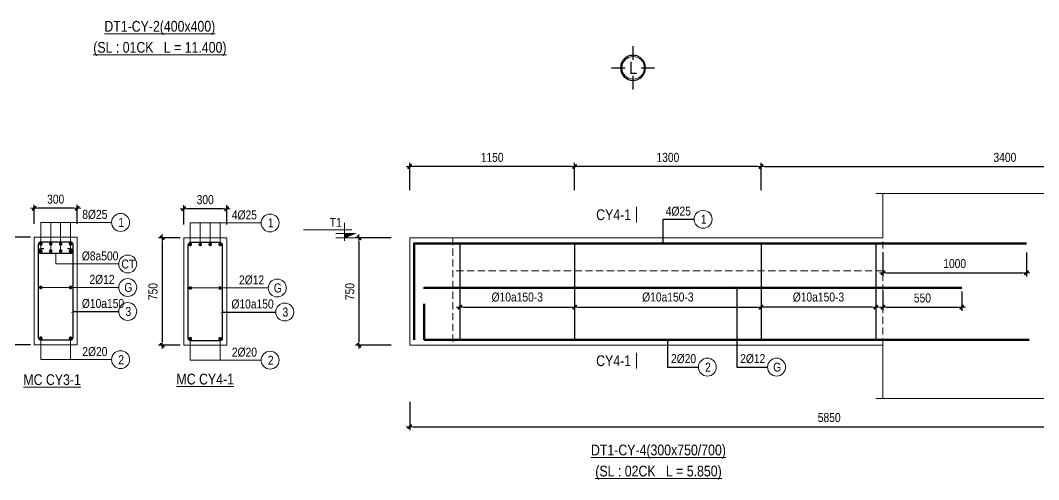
# Model space of a CAD drawing. Header units: millimetres. Extents: x 397144 to 8960116, y 345581 to 674207.
# Drawn here: x 5048503 to 5055603, y 609293 to 612498 of the extents above; entities that cross this region are included whole.
import ezdxf
from ezdxf.enums import TextEntityAlignment as Align

# ---------------------------------------------------------------- set-up
doc = ezdxf.new("R2010")
doc.units = ezdxf.units.MM
doc.header["$PDSIZE"] = -10
doc.linetypes.add('HIDDEN', pattern=[0.375, 0.25, -0.125])
doc.layers.get('0').update_dxf_attribs({"linetype": 'CONTINUOUS'})
doc.layers.get('Defpoints').update_dxf_attribs({"color": 12, "linetype": 'CONTINUOUS'})
for name, color, linetype, lineweight in [('2', 2, 'CONTINUOUS', 20), ('CDAI', 8, 'CONTINUOUS', 30), ('CTHEP', 2, 'CONTINUOUS', 50), ('DBAO', 3, 'CONTINUOUS', 20), ('DGIONG', 4, 'CONTINUOUS', 13), ('KTH', 150, 'CONTINUOUS', 5), ('Net khuat', 8, 'HIDDEN', 13), ('STICK', 1, 'CONTINUOUS', 9), ('TEXT', 7, 'CONTINUOUS', 15)]:
    doc.layers.add(name, color=color, linetype=linetype, lineweight=lineweight)
doc.layers.add('8', color=8, linetype='CONTINUOUS')
doc.layers.add('HATCH', color=7, linetype='CONTINUOUS', lineweight=5, true_color=0x2491ff)
doc.styles.add('HELVECONDENSE', font='VHELVCN_0.TTF')
doc.styles.add('Star-HelCon', font='VHELVCN_0.TTF')
doc.styles.add('TTP-HelCon', font='VHELVCN_0.TTF')
doc.styles.add('VNI-HELVE-CONDENSE', font='VHELVCN_0.TTF')
doc.dimstyles.new('kc-25', dxfattribs={"dimtxt": 62.5, "dimasz": 20, "dimexe": 20, "dimexo": 50, "dimgap": 25, "dimtad": 3, "dimdec": 0, "dimzin": 0, "dimdsep": 46, "dimtxsty": 'VNI-HELVE-CONDENSE', "dimblk": 'DIM', "dimcen": 2.5, "dimclrd": 256, "dimclre": 154, "dimclrt": 7, "dimaunit": 1, "dimadec": 0, "dimazin": 0, "dimtfac": 1, "dimtdec": 0, "dimtix": 1, "dimtmove": 0, "dimatfit": 3, "dimldrblk": 'DOT', "dimfxl": 1, "dimtolj": 1, "dimtzin": 0, "dimarcsym": 0})
doc.dimstyles.new('TTP-25', dxfattribs={"dimscale": 25, "dimtxt": 2.5, "dimasz": 1, "dimexe": 1, "dimexo": 1, "dimgap": 0.09, "dimtad": 0, "dimdec": 4, "dimrnd": 5, "dimzin": 9, "dimdsep": 46, "dimtxsty": 'TTP-HelCon', "dimblk": 'Stick1', "dimcen": 0.09, "dimdle": 1.5, "dimclrd": 256, "dimclre": 256, "dimclrt": 7, "dimadec": 0, "dimazin": 0, "dimtfac": 1, "dimtdec": 4, "dimtmove": 0, "dimatfit": 3, "dimldrblk": '_ArchTick1', "dimfxl": 1, "dimtvp": 1, "dimtolj": 1, "dimtzin": 0, "dimarcsym": 0})

# ---------------------------------------------------------------- blocks, each defined once
blk = doc.blocks.new('dau truc')
blk.add_circle((0, 0), 180)
at = {"layer": '8'}
for p, q in [((0, 127), (0, 345)), ((-127, 0), (-345, 0)), ((345, 0), (127, 0)), ((0, -345), (0, -127))]:
    blk.add_line(p, q, dxfattribs=at)
blk.add_circle((0, 0), 200, dxfattribs=at)
at = {"layer": 'TEXT', "style": 'HELVECONDENSE'}
blk.add_attdef('A', text='', height=233, dxfattribs=at).set_placement((0, 0), align=Align.MIDDLE)
blk = doc.blocks.new('Stick1')
at = {"layer": 'STICK'}
h = blk.add_hatch(color=256, dxfattribs=at)
edge = h.paths.add_edge_path()
edge.add_line((0.3, 0.5), (-0.5, -0.3))
edge.add_arc((-0.4, -0.4), 0.141, 135, 315)
edge.add_line((-0.3, -0.5), (0.5, 0.3))
edge.add_arc((0.4, 0.4), 0.141, 315, 495)
blk.add_line((1, 0), (-1, 0), dxfattribs=at)
blk.add_lwpolyline([(0.3, 0.5), (-0.5, -0.3, 1), (-0.3, -0.5), (0.5, 0.3, 1), (0.3, 0.5, 1)], format="xyb", dxfattribs=at)
blk = doc.blocks.new('*D1275')
at = {"layer": 'Defpoints', "color": 0, "transparency": 16777216}
for p in [(5057068, 611477.4), (5053668, 611288.4), (5057068, 611288.4)]:
    blk.add_point(p, dxfattribs=at)
at = {"layer": 'KTH', "lineweight": -2, "transparency": 16777216}
for p, q in [((5053668, 611313.4), (5053668, 611502.4)), ((5053693, 611477.4), (5057043, 611477.4)), ((5057068, 611313.4), (5057068, 611502.4))]:
    blk.add_line(p, q, dxfattribs=at)
at = {"layer": 'KTH', "lineweight": -2, "transparency": 16777216, "xscale": 25, "yscale": 25, "zscale": 25, "rotation": 180}
blk.add_blockref('Stick1', (5053668, 611477.4), dxfattribs=at)
at = {"layer": 'KTH', "lineweight": -2, "transparency": 16777216, "xscale": 25, "yscale": 25, "zscale": 25}
blk.add_blockref('Stick1', (5057068, 611477.4), dxfattribs=at)
at = {"layer": 'KTH', "color": 7, "transparency": 16777216, "insert": (5055368, 611541.3), "char_height": 62.5, "attachment_point": 5, "style": 'TTP-HelCon'}
blk.add_mtext('\\A1;3400', dxfattribs=at)
blk = doc.blocks.new('_ArchTick1')
at = {"color": 0, "const_width": 3.81}
blk.add_lwpolyline([(-12.7, -12.7), (12.7, 12.7)], dxfattribs=at)
blk = doc.blocks.new('DIM')
h = blk.add_hatch(color=1)
h.paths.add_polyline_path([(0.49, 0.29, 1), (0.29, 0.49), (-0.19, 0), (0.19, 0)])
h.paths.add_polyline_path([(0.19, 0), (-0.19, 0), (-0.49, -0.29, 1), (-0.29, -0.49)])
at = {"color": 9}
for p, q in [((-0.19, 0), (-1.5, 0)), ((0.19, 0), (1.5, 0))]:
    blk.add_line(p, q, dxfattribs=at)
at = {"color": 1}
for p, q in [((-0.49, -0.29), (0.29, 0.49)), ((-0.29, -0.49), (0.49, 0.29)), ((-0.19, 0), (0.19, 0))]:
    blk.add_line(p, q, dxfattribs=at)
blk.add_arc((-0.39, -0.39), 0.138, 135, 315, dxfattribs=at)
blk = doc.blocks.new('*D1276')
at = {"layer": 'Defpoints', "color": 0, "transparency": 16777216}
for p in [(5051218, 609860), (5057068, 609860), (5057068, 609662)]:
    blk.add_point(p, dxfattribs=at)
at = {"layer": 'KTH', "lineweight": -2, "transparency": 16777216}
for p, q in [((5051218, 609835), (5051218, 609637)), ((5057068, 609835), (5057068, 609637)), ((5051243, 609662), (5057043, 609662))]:
    blk.add_line(p, q, dxfattribs=at)
at = {"layer": 'KTH', "lineweight": -2, "transparency": 16777216, "xscale": 25, "yscale": 25, "zscale": 25, "rotation": 180}
blk.add_blockref('Stick1', (5051218, 609662), dxfattribs=at)
at = {"layer": 'KTH', "lineweight": -2, "transparency": 16777216, "xscale": 25, "yscale": 25, "zscale": 25}
blk.add_blockref('Stick1', (5057068, 609662), dxfattribs=at)
at = {"layer": 'KTH', "color": 7, "transparency": 16777216, "insert": (5054143, 609725.9), "char_height": 62.5, "attachment_point": 5, "style": 'TTP-HelCon'}
blk.add_mtext('\\A1;5850', dxfattribs=at)
blk = doc.blocks.new('*D1277')
at = {"layer": 'Defpoints', "color": 0, "transparency": 16777216}
for p in [(5052368, 611477.4), (5052368, 611288.4), (5053668, 611288.4)]:
    blk.add_point(p, dxfattribs=at)
at = {"layer": 'KTH', "lineweight": -2, "transparency": 16777216}
for p, q in [((5052368, 611313.4), (5052368, 611502.4)), ((5053643, 611477.4), (5052393, 611477.4)), ((5053668, 611313.4), (5053668, 611502.4))]:
    blk.add_line(p, q, dxfattribs=at)
at = {"layer": 'KTH', "lineweight": -2, "transparency": 16777216, "xscale": 25, "yscale": 25, "zscale": 25, "rotation": 180}
blk.add_blockref('Stick1', (5052368, 611477.4), dxfattribs=at)
at = {"layer": 'KTH', "lineweight": -2, "transparency": 16777216, "xscale": 25, "yscale": 25, "zscale": 25}
blk.add_blockref('Stick1', (5053668, 611477.4), dxfattribs=at)
at = {"layer": 'KTH', "color": 7, "transparency": 16777216, "insert": (5053018, 611541.3), "char_height": 62.5, "attachment_point": 5, "style": 'TTP-HelCon'}
blk.add_mtext('\\A1;1300', dxfattribs=at)
blk = doc.blocks.new('*D1278')
at = {"layer": 'Defpoints', "color": 0, "transparency": 16777216}
for p in [(5051218, 611477.4), (5051218, 611288.4), (5052368, 611288.4)]:
    blk.add_point(p, dxfattribs=at)
at = {"layer": 'KTH', "lineweight": -2, "transparency": 16777216}
for p, q in [((5051218, 611313.4), (5051218, 611502.4)), ((5052343, 611477.4), (5051243, 611477.4)), ((5052368, 611313.4), (5052368, 611502.4))]:
    blk.add_line(p, q, dxfattribs=at)
at = {"layer": 'KTH', "lineweight": -2, "transparency": 16777216, "xscale": 25, "yscale": 25, "zscale": 25, "rotation": 180}
blk.add_blockref('Stick1', (5051218, 611477.4), dxfattribs=at)
at = {"layer": 'KTH', "lineweight": -2, "transparency": 16777216, "xscale": 25, "yscale": 25, "zscale": 25}
blk.add_blockref('Stick1', (5052368, 611477.4), dxfattribs=at)
at = {"layer": 'KTH', "color": 7, "transparency": 16777216, "insert": (5051793, 611541.3), "char_height": 62.5, "attachment_point": 5, "style": 'TTP-HelCon'}
blk.add_mtext('\\A1;1150', dxfattribs=at)
blk = doc.blocks.new('*D1279')
at = {"layer": 'Defpoints', "color": 0, "transparency": 16777216}
for p in [(5053668, 610636), (5054468, 610636), (5053668, 610496)]:
    blk.add_point(p, dxfattribs=at)
at = {"layer": 'KTH', "lineweight": -2, "transparency": 16777216}
for p, q in [((5053668, 610611), (5053668, 610471)), ((5054468, 610611), (5054468, 610471)), ((5054443, 610496), (5053693, 610496))]:
    blk.add_line(p, q, dxfattribs=at)
at = {"layer": 'KTH', "lineweight": -2, "transparency": 16777216, "xscale": 25, "yscale": 25, "zscale": 25, "rotation": 180}
blk.add_blockref('Stick1', (5053668, 610496), dxfattribs=at)
at = {"layer": 'KTH', "lineweight": -2, "transparency": 16777216, "xscale": 25, "yscale": 25, "zscale": 25}
blk.add_blockref('Stick1', (5054468, 610496), dxfattribs=at)
at = {"layer": 'KTH', "color": 7, "transparency": 16777216, "insert": (5054068, 610565.9), "char_height": 62.5, "attachment_point": 5, "style": 'TTP-HelCon'}
blk.add_mtext('\\A1;Þ10a150-3', dxfattribs=at)
blk = doc.blocks.new('*D1280')
at = {"layer": 'Defpoints', "color": 0, "transparency": 16777216}
for p in [(5052368, 610636), (5053668, 610636), (5053668, 610496)]:
    blk.add_point(p, dxfattribs=at)
at = {"layer": 'KTH', "lineweight": -2, "transparency": 16777216}
for p, q in [((5052368, 610611), (5052368, 610471)), ((5053668, 610611), (5053668, 610471)), ((5052393, 610496), (5053643, 610496))]:
    blk.add_line(p, q, dxfattribs=at)
at = {"layer": 'KTH', "lineweight": -2, "transparency": 16777216, "xscale": 25, "yscale": 25, "zscale": 25, "rotation": 180}
blk.add_blockref('Stick1', (5052368, 610496), dxfattribs=at)
at = {"layer": 'KTH', "lineweight": -2, "transparency": 16777216, "xscale": 25, "yscale": 25, "zscale": 25}
blk.add_blockref('Stick1', (5053668, 610496), dxfattribs=at)
at = {"layer": 'KTH', "color": 7, "transparency": 16777216, "insert": (5053018, 610565.9), "char_height": 62.5, "attachment_point": 5, "style": 'TTP-HelCon'}
blk.add_mtext('\\A1;Þ10a150-3', dxfattribs=at)
blk = doc.blocks.new('*D1281')
at = {"layer": 'Defpoints', "color": 0, "transparency": 16777216}
for p in [(5051568, 610636), (5052368, 610636), (5052368, 610496)]:
    blk.add_point(p, dxfattribs=at)
at = {"layer": 'KTH', "lineweight": -2, "transparency": 16777216}
for p, q in [((5051568, 610611), (5051568, 610471)), ((5052368, 610611), (5052368, 610471)), ((5051593, 610496), (5052343, 610496))]:
    blk.add_line(p, q, dxfattribs=at)
at = {"layer": 'KTH', "lineweight": -2, "transparency": 16777216, "xscale": 25, "yscale": 25, "zscale": 25, "rotation": 180}
blk.add_blockref('Stick1', (5051568, 610496), dxfattribs=at)
at = {"layer": 'KTH', "lineweight": -2, "transparency": 16777216, "xscale": 25, "yscale": 25, "zscale": 25}
blk.add_blockref('Stick1', (5052368, 610496), dxfattribs=at)
at = {"layer": 'KTH', "color": 7, "transparency": 16777216, "insert": (5051968, 610565.9), "char_height": 62.5, "attachment_point": 5, "style": 'TTP-HelCon'}
blk.add_mtext('\\A1;Þ10a150-3', dxfattribs=at)
blk = doc.blocks.new('*D1282')
at = {"layer": 'Defpoints', "color": 0, "transparency": 16777216}
for p in [(5054518, 610902), (5055518, 610902), (5055518, 610736)]:
    blk.add_point(p, dxfattribs=at)
at = {"layer": 'KTH', "lineweight": -2, "transparency": 16777216}
for p, q in [((5054518, 610877), (5054518, 610711)), ((5055518, 610877), (5055518, 610711)), ((5054543, 610736), (5055493, 610736))]:
    blk.add_line(p, q, dxfattribs=at)
at = {"layer": 'KTH', "lineweight": -2, "transparency": 16777216, "xscale": 25, "yscale": 25, "zscale": 25, "rotation": 180}
blk.add_blockref('Stick1', (5054518, 610736), dxfattribs=at)
at = {"layer": 'KTH', "lineweight": -2, "transparency": 16777216, "xscale": 25, "yscale": 25, "zscale": 25}
blk.add_blockref('Stick1', (5055518, 610736), dxfattribs=at)
at = {"layer": 'KTH', "color": 7, "transparency": 16777216, "insert": (5055018, 610799.9), "char_height": 62.5, "attachment_point": 5, "style": 'TTP-HelCon'}
blk.add_mtext('\\A1;1000', dxfattribs=at)
blk = doc.blocks.new('*D1283')
at = {"layer": 'Defpoints', "color": 0, "transparency": 16777216}
for p in [(5051114.3, 610980), (5050864.3, 610230), (5051114.3, 610230)]:
    blk.add_point(p, dxfattribs=at)
at = {"layer": 'KTH', "lineweight": -2, "transparency": 16777216}
for p, q in [((5051089.3, 610980), (5050839.3, 610980)), ((5050864.3, 610955), (5050864.3, 610255)), ((5051089.3, 610230), (5050839.3, 610230))]:
    blk.add_line(p, q, dxfattribs=at)
at = {"layer": 'KTH', "lineweight": -2, "transparency": 16777216, "xscale": 25, "yscale": 25, "zscale": 25}
for p, rotation in [((5050864.3, 610980), 90), ((5050864.3, 610230), 270)]:
    blk.add_blockref('Stick1', p, dxfattribs=dict(at, rotation=rotation))
at = {"layer": 'KTH', "color": 7, "transparency": 16777216, "insert": (5050800.4, 610605), "char_height": 62.5, "attachment_point": 5, "rotation": 90, "style": 'TTP-HelCon'}
blk.add_mtext('\\A1;750', dxfattribs=at)
blk = doc.blocks.new('CODE')
at = {"layer": 'DBAO'}
for p, q in [((-62.5, -20), (-62.5, 105)), ((-62.5, 0), (-137.5, 30)), ((-137.5, 30), (0, 30)), ((-137.5, 0), (0, 0)), ((-112.5, 55), (223.6, 55))]:
    blk.add_line(p, q, dxfattribs=at)
at = {"layer": 'HATCH', "color": 1}
blk.add_solid([(-62.5, 0), (-137.5, 30), (-62.5, 30)], dxfattribs=at)
blk = doc.blocks.new('*D1284')
at = {"layer": 'Defpoints', "color": 0, "transparency": 16777216}
for p in [(5054518, 610630), (5055068, 610630), (5055068, 610496)]:
    blk.add_point(p, dxfattribs=at)
at = {"layer": 'KTH', "lineweight": -2, "transparency": 16777216}
for p, q in [((5054518, 610605), (5054518, 610471)), ((5055068, 610605), (5055068, 610471)), ((5054543, 610496), (5055043, 610496))]:
    blk.add_line(p, q, dxfattribs=at)
at = {"layer": 'KTH', "lineweight": -2, "transparency": 16777216, "xscale": 25, "yscale": 25, "zscale": 25, "rotation": 180}
blk.add_blockref('Stick1', (5054518, 610496), dxfattribs=at)
at = {"layer": 'KTH', "lineweight": -2, "transparency": 16777216, "xscale": 25, "yscale": 25, "zscale": 25}
blk.add_blockref('Stick1', (5055068, 610496), dxfattribs=at)
at = {"layer": 'KTH', "color": 7, "transparency": 16777216, "insert": (5054793, 610559.9), "char_height": 62.5, "attachment_point": 5, "style": 'TTP-HelCon'}
blk.add_mtext('\\A1;550', dxfattribs=at)
blk = doc.blocks.new('MC')
at = {"layer": 'CTHEP', "const_width": 10}
blk.add_lwpolyline([(0, 150), (0, 0)], dxfattribs=at)
at = {"layer": 'TEXT', "style": 'TTP-HelCon'}
blk.add_attdef('A', text='', height=100, dxfattribs=at).set_placement((-50, 25.5), align=Align.RIGHT)
blk = doc.blocks.new('*D1334')
at = {"layer": 'Defpoints', "color": 0, "ltscale": 500, "transparency": 16777216}
for p in [(5049642.1, 611182.3), (5049642.1, 611049), (5049942.1, 611049)]:
    blk.add_point(p, dxfattribs=at)
at = {"layer": 'KTH', "lineweight": -2, "ltscale": 500, "transparency": 16777216}
for p, q in [((5049642.1, 611074), (5049642.1, 611207.3)), ((5049917.1, 611182.3), (5049667.1, 611182.3)), ((5049942.1, 611074), (5049942.1, 611207.3))]:
    blk.add_line(p, q, dxfattribs=at)
at = {"layer": 'KTH', "lineweight": -2, "ltscale": 500, "transparency": 16777216, "xscale": 25, "yscale": 25, "zscale": 25, "rotation": 180}
blk.add_blockref('Stick1', (5049642.1, 611182.3), dxfattribs=at)
at = {"layer": 'KTH', "lineweight": -2, "ltscale": 500, "transparency": 16777216, "xscale": 25, "yscale": 25, "zscale": 25}
blk.add_blockref('Stick1', (5049942.1, 611182.3), dxfattribs=at)
at = {"layer": 'KTH', "color": 7, "ltscale": 500, "transparency": 16777216, "insert": (5049792.1, 611246.1), "char_height": 62.5, "attachment_point": 5, "style": 'TTP-HelCon'}
blk.add_mtext('\\A1;300', dxfattribs=at)
blk = doc.blocks.new('*D1335')
at = {"layer": 'Defpoints', "color": 0, "ltscale": 500, "transparency": 16777216}
for p in [(5049642.1, 610980), (5049492.3, 610230), (5049642.1, 610230)]:
    blk.add_point(p, dxfattribs=at)
at = {"layer": 'KTH', "lineweight": -2, "ltscale": 500, "transparency": 16777216}
for p, q in [((5049617.1, 610980), (5049467.3, 610980)), ((5049492.3, 610955), (5049492.3, 610255)), ((5049617.1, 610230), (5049467.3, 610230))]:
    blk.add_line(p, q, dxfattribs=at)
at = {"layer": 'KTH', "lineweight": -2, "ltscale": 500, "transparency": 16777216, "xscale": 25, "yscale": 25, "zscale": 25}
for p, rotation in [((5049492.3, 610980), 90), ((5049492.3, 610230), 270)]:
    blk.add_blockref('Stick1', p, dxfattribs=dict(at, rotation=rotation))
at = {"layer": 'KTH', "color": 7, "ltscale": 500, "transparency": 16777216, "insert": (5049428.4, 610605), "char_height": 62.5, "attachment_point": 5, "rotation": 90, "style": 'TTP-HelCon'}
blk.add_mtext('\\A1;750', dxfattribs=at)
blk = doc.blocks.new('*D8789')
at = {"layer": 'Defpoints', "color": 0, "ltscale": 500, "transparency": 16777216}
for p in [(5048599.5, 611186.1), (5048599.5, 611052.9), (5048899.5, 611052.9)]:
    blk.add_point(p, dxfattribs=at)
at = {"layer": 'KTH', "lineweight": -2, "ltscale": 500, "transparency": 16777216}
for p, q in [((5048599.5, 611077.9), (5048599.5, 611211.1)), ((5048874.5, 611186.1), (5048624.5, 611186.1)), ((5048899.5, 611077.9), (5048899.5, 611211.1))]:
    blk.add_line(p, q, dxfattribs=at)
at = {"layer": 'KTH', "lineweight": -2, "ltscale": 500, "transparency": 16777216, "xscale": 25, "yscale": 25, "zscale": 25, "rotation": 180}
blk.add_blockref('Stick1', (5048599.5, 611186.1), dxfattribs=at)
at = {"layer": 'KTH', "lineweight": -2, "ltscale": 500, "transparency": 16777216, "xscale": 25, "yscale": 25, "zscale": 25}
blk.add_blockref('Stick1', (5048899.5, 611186.1), dxfattribs=at)
at = {"layer": 'KTH', "color": 7, "ltscale": 500, "transparency": 16777216, "insert": (5048749.5, 611249.9), "char_height": 62.5, "attachment_point": 5, "style": 'TTP-HelCon'}
blk.add_mtext('\\A1;300', dxfattribs=at)
blk = doc.blocks.new('*D8790')
at = {"layer": 'Defpoints', "color": 0, "ltscale": 500, "transparency": 16777216}
for p in [(5048599.5, 610983.9), (5048449.6, 610233.9), (5048599.5, 610233.9)]:
    blk.add_point(p, dxfattribs=at)
at = {"layer": 'KTH', "lineweight": -2, "ltscale": 500, "transparency": 16777216}
for p, q in [((5048574.5, 610983.9), (5048424.6, 610983.9)), ((5048449.6, 610958.9), (5048449.6, 610258.9)), ((5048574.5, 610233.9), (5048424.6, 610233.9))]:
    blk.add_line(p, q, dxfattribs=at)
at = {"layer": 'KTH', "lineweight": -2, "ltscale": 500, "transparency": 16777216, "xscale": 25, "yscale": 25, "zscale": 25}
for p, rotation in [((5048449.6, 610983.9), 90), ((5048449.6, 610233.9), 270)]:
    blk.add_blockref('Stick1', p, dxfattribs=dict(at, rotation=rotation))
at = {"layer": 'KTH', "color": 7, "ltscale": 500, "transparency": 16777216, "insert": (5048385.8, 610608.9), "char_height": 62.5, "attachment_point": 5, "rotation": 90, "style": 'TTP-HelCon'}
blk.add_mtext('\\A1;750', dxfattribs=at)

msp = doc.modelspace()

# ---------------------------------------------------------------- linework, layer by layer
at = {"layer": 'CDAI', "ltscale": 52.5}
for p, q in [((5051567.96449, 610941.02748), (5051567.96449, 610269.02748)), ((5052367.96449, 610941.02748), (5052367.96449, 610269.02748)), ((5053667.96449, 610941.02748), (5053667.96449, 610269.02748)), ((5054467.96449, 610941.02748), (5054467.96449, 610269.02748))]:
    msp.add_line(p, q, dxfattribs=at)
at = {"layer": 'CDAI'}
for points in [[(5048649.45412, 610952.60605), (5048849.45412, 610952.60605, -0.4142135624), (5048868.20412, 610933.85605), (5048868.20412, 610283.85605, -0.4142135624), (5048849.45412, 610265.10605), (5048649.45412, 610265.10605, -0.4142135624), (5048630.70412, 610283.85605), (5048630.70412, 610933.85605, -0.4142135624)], [(5049692.11278, 610948.77748), (5049892.11278, 610948.77748, -0.4142135624), (5049910.86278, 610930.02748), (5049910.86278, 610280.02748, -0.4142135624), (5049892.11278, 610261.27748), (5049692.11278, 610261.27748, -0.4142135624), (5049673.36278, 610280.02748), (5049673.36278, 610930.02748, -0.4142135624)]]:
    msp.add_lwpolyline(points, format="xyb", close=True, dxfattribs=at)
msp.add_lwpolyline([(5048667.62411, 610902.60605), (5048645.70412, 610902.60605, 0.4142135624), (5048630.70412, 610887.60605), (5048630.70412, 610887.60605, 0.4142135624), (5048645.70412, 610872.60605), (5048853.20412, 610872.60605, 0.4142135624), (5048868.20412, 610887.60605), (5048868.20412, 610887.60605, 0.4142135624), (5048853.20412, 610902.60605), (5048831.28413, 610902.60605)], format="xyb", dxfattribs=at)
at = {"layer": 'CTHEP'}
msp.add_line((5051317.96449, 610269.02748), (5051317.96449, 610519.02748), dxfattribs=at)
at = {"layer": 'CTHEP', "const_width": 12.5}
for points in [[(5048639.45412, 610937.60605, 1), (5048651.95412, 610937.60605, 1)], [(5048639.45412, 610887.60605, 1), (5048651.95412, 610887.60605, 1)], [(5048708.62079, 610937.60605, 1), (5048721.12079, 610937.60605, 1)], [(5048708.62079, 610887.60605, 1), (5048721.12079, 610887.60605, 1)], [(5048777.78745, 610937.60605, 1), (5048790.28745, 610937.60605, 1)], [(5048777.78745, 610887.60605, 1), (5048790.28745, 610887.60605, 1)], [(5048846.95412, 610937.60605, 1), (5048859.45412, 610937.60605, 1)], [(5048846.95412, 610887.60605, 1), (5048859.45412, 610887.60605, 1)], [(5049682.11278, 610933.77748, 1), (5049694.61278, 610933.77748, 1)], [(5049751.27945, 610933.77748, 1), (5049763.77945, 610933.77748, 1)], [(5049820.44611, 610933.77748, 1), (5049832.94611, 610933.77748, 1)], [(5049889.61278, 610933.77748, 1), (5049902.11278, 610933.77748, 1)], [(5048639.45412, 610633.85605, 1), (5048651.95412, 610633.85605, 1)], [(5048846.95412, 610633.85605, 1), (5048859.45412, 610633.85605, 1)], [(5049682.11278, 610630.02748, 1), (5049694.61278, 610630.02748, 1)], [(5049889.61278, 610630.02748, 1), (5049902.11278, 610630.02748, 1)], [(5048639.45412, 610280.10605, 1), (5048651.95412, 610280.10605, 1)], [(5048846.95412, 610280.10605, 1), (5048859.45412, 610280.10605, 1)], [(5049682.11278, 610276.27748, 1), (5049694.61278, 610276.27748, 1)], [(5049889.61278, 610276.27748, 1), (5049902.11278, 610276.27748, 1)]]:
    msp.add_lwpolyline(points, format="xyb", close=True, dxfattribs=at)
at = {"layer": 'CTHEP'}
for points in [[(5055517.96449, 610941.02748), (5051247.96449, 610941.02748), (5051247.96449, 610269.02748)], [(5055538.22265, 610269.02748), (5051317.96449, 610269.02748)]]:
    msp.add_lwpolyline(points, dxfattribs=at)
msp.add_lwpolyline([(5055067.96449, 610630.02748), (5051317.96449, 610630.02748), (5051317.96449, 610630.02748)], close=True, dxfattribs=at)
at = {"layer": 'DBAO'}
for points in [[(5054517.96449, 611288.42182), (5054517.96449, 610980.02748), (5051517.96449, 610980.02748), (5051217.96449, 610980.02748)], [(5051217.96449, 610980.02748), (5051217.96449, 610980.02748), (5051217.96449, 610980.02748), (5051217.96449, 610230.02748), (5051217.96449, 610230.02748), (5051217.96449, 610230.02748)], [(5054517.96449, 609860.02748), (5054517.96449, 610230.02748), (5051517.96449, 610230.02748), (5051217.96449, 610230.02748)]]:
    msp.add_lwpolyline(points, dxfattribs=at)
at = {"layer": 'DBAO', "flags": 128}
for points in [[(5048599.45412, 610983.85605), (5048899.45412, 610983.85605)], [(5048899.45412, 610983.85605), (5048899.45412, 610233.85605), (5048599.45412, 610233.85605), (5048599.45412, 610983.85605)], [(5049642.11278, 610980.02748), (5049942.11278, 610980.02748)], [(5049942.11278, 610980.02748), (5049942.11278, 610230.02748), (5049642.11278, 610230.02748), (5049642.11278, 610980.02748)]]:
    msp.add_lwpolyline(points, dxfattribs=at)
at = {"layer": 'DGIONG'}
for p, q in [((5048645.70412, 610887.60605), (5048645.70412, 611087.60605)), ((5048645.70412, 611087.60605), (5049139.45412, 611087.60605)), ((5048714.87079, 611087.60605), (5048714.87079, 610887.60605)), ((5048784.03745, 611087.60605), (5048784.03745, 610887.60605)), ((5048853.20412, 610887.60605), (5048853.20412, 611087.60605)), ((5049688.36278, 610933.77748), (5049688.36278, 611083.77748)), ((5049688.36278, 611083.77748), (5050182.11278, 611083.77748)), ((5049757.52945, 611083.77748), (5049757.52945, 610933.77748)), ((5049826.69611, 611083.77748), (5049826.69611, 610933.77748)), ((5049895.86278, 610933.77748), (5049895.86278, 611083.77748)), ((5048749.45412, 610872.60605), (5048749.45412, 610797.60605)), ((5048749.45412, 610797.60605), (5049189.45412, 610797.60605)), ((5048645.70412, 610633.85605), (5049189.45412, 610633.85605)), ((5049688.36278, 610630.02748), (5050232.11278, 610630.02748)), ((5048645.70412, 610130.10605), (5048645.70412, 610280.10605)), ((5048853.20412, 610130.10605), (5048853.20412, 610280.10605)), ((5049688.36278, 610126.27748), (5049688.36278, 610276.27748)), ((5049895.86278, 610126.27748), (5049895.86278, 610276.27748)), ((5048645.70412, 610130.10605), (5049139.45412, 610130.10605)), ((5049688.36278, 610126.27748), (5050182.11278, 610126.27748))]:
    msp.add_line(p, q, dxfattribs=at)
for points in [[(5057117.96449, 611288.42182), (5055842.96449, 611288.42182), (5055842.96449, 611338.42182), (5055742.96449, 611238.42182), (5055742.96449, 611288.42182), (5054467.96449, 611288.42182)], [(5057117.96449, 609860.02748), (5055842.96449, 609860.02748), (5055842.96449, 609910.02748), (5055742.96449, 609810.02748), (5055742.96449, 609860.02748), (5054467.96449, 609860.02748)]]:
    msp.add_lwpolyline(points, dxfattribs=at)
for centre in [(5049201.95412, 611087.60605), (5050244.61278, 611083.77748), (5053263.6248, 611109.53659), (5049251.95412, 610797.60605), (5049251.95412, 610633.85605), (5050294.61278, 610630.02748), (5049251.91614, 610466.20809), (5050346.73198, 610462.37952), (5049201.95412, 610130.10605), (5050244.61278, 610126.27748), (5053293.48589, 610077.98322), (5053775.98589, 610077.98322)]:
    msp.add_circle(centre, 62.5, dxfattribs=at)
at = {"layer": 'Net khuat', "ltscale": 200}
for p, q in [((5051517.96449, 610980.02748), (5051517.96449, 610230.02748)), ((5054517.96449, 610230.02748), (5054517.96449, 610980.02748)), ((5054517.96449, 610750.02748), (5051517.96449, 610750.02748))]:
    msp.add_line(p, q, dxfattribs=at)

# ---------------------------------------------------------------- block references
at = {"xscale": 0.75, "yscale": 0.75, "zscale": 0.75}
for p in [(5052799.17221, 611084.83959), (5052799.17221, 610066.08707)]:
    msp.add_blockref('MC', p, dxfattribs=at).add_auto_attribs({'A': 'CY4-1'})
at = {"layer": '2', "ltscale": 300}
ref = msp.add_blockref('dau truc', (5052775.33496, 612166.31222), dxfattribs=dict(at, xscale=-0.4367131292819977, yscale=0.4367131292819977, zscale=0.4367131294857245))
ref.add_attrib('A', 'L', dxfattribs={"layer": 'TEXT', "height": 87.5, "style": 'HELVECONDENSE'}).set_placement((5052775.33496, 612166.31222), align=Align.MIDDLE)
at = {"layer": 'KTH', "linetype": 'Continuous', "xscale": -1}
msp.add_blockref('CODE', (5050701.77462, 610980.02748), dxfattribs=at)

# ---------------------------------------------------------------- texts
at = {"layer": 'TEXT', "style": 'TTP-HelCon'}
for s, p in [('%%UDT1-CY-2(400x400)', (5049475.53496, 612418.82718)), ('%%U(SL : 01CK   L = 11.400)', (5049476.13496, 612271.93259)), ('%%UMC CY3-1', (5048724.5703, 609952.86302)), ('%%UMC CY4-1', (5049792.11278, 609956.73394)), ('%%UDT1-CY-4(300x750/700)', (5052952.2752, 609462.04961)), ('%%U(SL : 02CK   L = 5.850)', (5052952.8752, 609315.15501))]:
    msp.add_text(s, height=75, dxfattribs=at).set_placement(p, align=Align.CENTER)
for s, p in [('8Þ25', (5048934.91245, 611112.60605)), ('4Þ25', (5049977.57111, 611108.77748)), ('4Þ25', (5053003.50091, 611135.38953, 0)), ('Þ8a500', (5048932.13833, 610822.60605)), ('2Þ12', (5048984.91245, 610658.85605)), ('2Þ12', (5050027.57111, 610655.02748)), ('Þ10a150', (5048932.13833, 610491.20809)), ('Þ10a150', (5049974.79699, 610487.37952)), ('2Þ20', (5048935.1778, 610155.10605)), ('2Þ20', (5049977.83645, 610151.27748)), ('2Þ20', (5053039.67802, 610105.88027, 0)), ('2Þ12', (5053522.17802, 610105.88027, 0))]:
    msp.add_text(s, height=62.5, dxfattribs=at).set_placement(p)
at = {"layer": 'TEXT', "style": 'Star-HelCon'}
for s, p in [('1', (5049206.12079, 611087.60605)), ('1', (5050248.77945, 611083.77748)), ('1', (5053267.79146, 611109.53659)), ('CT', (5049256.12079, 610797.60605)), ('G', (5049256.12079, 610633.85605)), ('G', (5050298.77945, 610630.02748)), ('3', (5049256.08281, 610466.20809)), ('3', (5050350.89864, 610462.37952)), ('2', (5049206.12079, 610130.10605)), ('2', (5050248.77945, 610126.27748)), ('2', (5053297.65256, 610077.98322)), ('G', (5053780.15256, 610077.98322))]:
    msp.add_text(s, height=62.5, dxfattribs=at).set_placement(p, align=Align.MIDDLE)
at = {"layer": 'TEXT', "style": 'TTP-HelCon'}
msp.add_text('T1', height=62.5, dxfattribs=at).set_placement((5050744.04129, 611057.02247), align=Align.RIGHT)

# ---------------------------------------------------------------- dimensions: what is measured, and where the dimension line sits
at = {"layer": 'KTH'}
for base, p1, p2, picture, middle in [((5051217.96449, 611477.42182), (5052367.96449, 611288.42182), (5051217.96449, 611288.42182), '*D1278', (5051792.96449, 611541.25515)), ((5052367.96449, 611477.42182), (5053667.96449, 611288.42182), (5052367.96449, 611288.42182), '*D1277', (5053017.96449, 611541.25515))]:
    dim = msp.add_linear_dim(base=base, p1=p1, p2=p2, dimstyle='TTP-25', override={"dimtmove": 1}, dxfattribs=at)
    dim.commit()
    dim.dimension.update_dxf_attribs({"geometry": picture, "text_midpoint": middle})
for base, p1, p2, angle, picture, middle in [((5057067.96449, 611477.42182), (5053667.96449, 611288.42182), (5057067.96449, 611288.42182), 180, '*D1275', (5055367.96449, 611541.25515)), ((5050864.27462, 610230.02748), (5051114.27462, 610980.02748), (5051114.27462, 610230.02748), 270, '*D1283', (5050800.44129, 610605.02748)), ((5057067.96449, 609662.04961), (5051217.96449, 609860.02748), (5057067.96449, 609860.02748), 180, '*D1276', (5054142.96449, 609725.88294))]:
    dim = msp.add_linear_dim(base=base, p1=p1, p2=p2, angle=angle, dimstyle='TTP-25', override={"dimtmove": 1}, dxfattribs=at)
    dim.commit()
    dim.dimension.update_dxf_attribs({"geometry": picture, "text_midpoint": middle})
at = {"layer": 'KTH', "ltscale": 500}
for base, p1, p2, picture, middle in [((5048599.45412, 611186.10605), (5048899.45412, 611052.868), (5048599.45412, 611052.868), '*D8789', (5048749.45412, 611249.93939)), ((5049642.11278, 611182.27748), (5049942.11278, 611049.03942), (5049642.11278, 611049.03942), '*D1334', (5049792.11278, 611246.11081))]:
    dim = msp.add_linear_dim(base=base, p1=p1, p2=p2, dimstyle='TTP-25', override={"dimtxsty": 'TTP-HelCon'}, dxfattribs=at)
    dim.commit()
    dim.dimension.update_dxf_attribs({"geometry": picture, "text_midpoint": middle})
for base, p1, p2, picture, middle in [((5048449.62131, 610233.85605), (5048599.45412, 610983.85605), (5048599.45412, 610233.85605), '*D8790', (5048385.78797, 610608.85605)), ((5049492.27997, 610230.02748), (5049642.11278, 610980.02748), (5049642.11278, 610230.02748), '*D1335', (5049428.44663, 610605.02748))]:
    dim = msp.add_linear_dim(base=base, p1=p1, p2=p2, angle=90, dimstyle='TTP-25', override={"dimtxsty": 'TTP-HelCon'}, dxfattribs=at)
    dim.commit()
    dim.dimension.update_dxf_attribs({"geometry": picture, "text_midpoint": middle})
at = {"layer": 'KTH'}
for base, p1, p2, picture, middle in [((5055517.96449, 610736.04415), (5054517.96449, 610902.02748), (5055517.96449, 610902.02748), '*D1282', (5055017.96449, 610799.87749)), ((5055067.96449, 610496.02748), (5054517.96449, 610630.02748), (5055067.96449, 610630.02748), '*D1284', (5054792.96449, 610559.86081))]:
    dim = msp.add_linear_dim(base=base, p1=p1, p2=p2, angle=180, dimstyle='TTP-25', dxfattribs=at)
    dim.commit()
    dim.dimension.update_dxf_attribs({"geometry": picture, "text_midpoint": middle})
for base, p1, p2, picture, middle in [((5052367.96449, 610496.02748), (5051567.96449, 610636.04066), (5052367.96449, 610636.04066), '*D1281', (5051967.96449, 610565.94414)), ((5053667.96449, 610496.02748), (5052367.96449, 610636.04066), (5053667.96449, 610636.04066), '*D1280', (5053017.96449, 610565.94414))]:
    dim = msp.add_linear_dim(base=base, p1=p1, p2=p2, text='Þ10a150-3', dimstyle='TTP-25', override={"dimtmove": 1}, dxfattribs=at)
    dim.commit()
    dim.dimension.update_dxf_attribs({"geometry": picture, "text_midpoint": middle})
dim = msp.add_linear_dim(base=(5053667.96449, 610496.02748), p1=(5054467.96449, 610636.04066), p2=(5053667.96449, 610636.04066), angle=180, text='Þ10a150-3', dimstyle='TTP-25', override={"dimtmove": 1}, dxfattribs=at)
dim.commit()
dim.dimension.update_dxf_attribs({"geometry": '*D1279', "text_midpoint": (5054067.96449, 610565.94414)})

# ---------------------------------------------------------------- leaders
at = {"layer": 'DGIONG'}
for points in [[(5052984.98914, 610941.02748), (5052984.98888, 611109.53659), (5053201.1248, 611109.53659)], [(5053499.16626, 610630.02748), (5053499.16599, 610077.98322), (5053713.48589, 610077.98322)], [(5048868.20412, 610466.20809), (5049189.41614, 610466.20809)], [(5049910.86278, 610462.37952), (5050284.23198, 610462.37952)], [(5053016.66626, 610265.02748), (5053016.66599, 610077.98322), (5053230.98589, 610077.98322)]]:
    msp.add_leader(points, dimstyle='kc-25', override={"dimtad": 0, "dimldrblk": 'ArchTick', "dimfxl": 100, "dimarcsym": 1}, dxfattribs=at)

doc.saveas('drawing.dxf')
